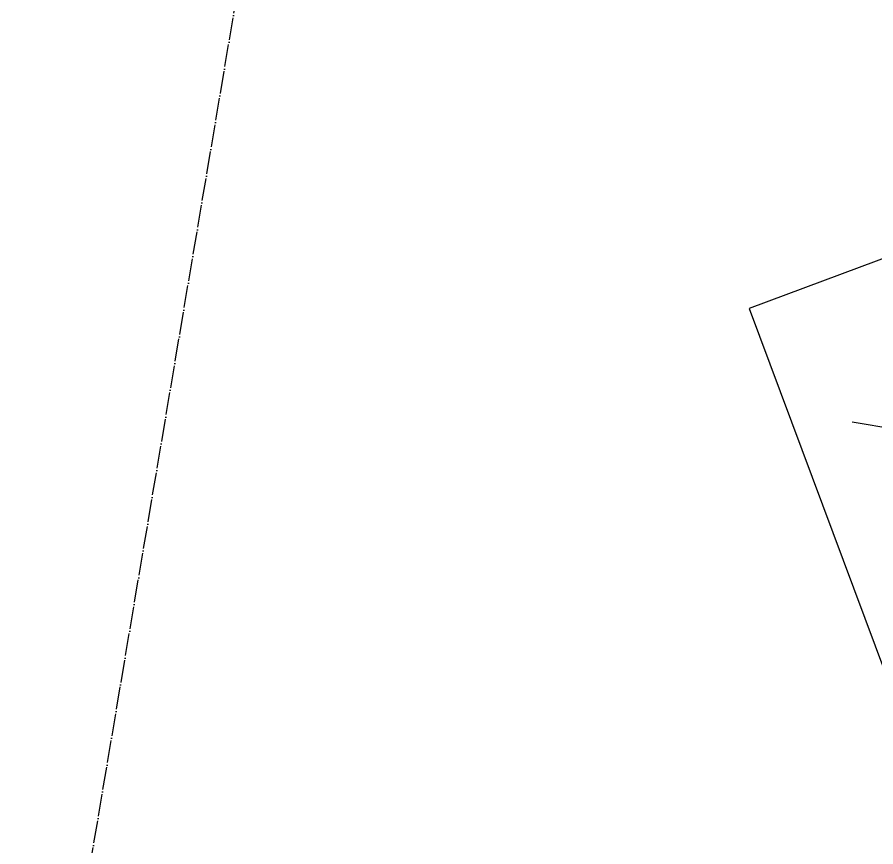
# Model space of a CAD drawing. Extents: x 12199666 to 24617114, y 1197707 to 2548648.
# Drawn here: x 12329019 to 12329785, y 1273006 to 1273745 of the extents above; entities that cross this region are included whole.
import ezdxf

# ---------------------------------------------------------------- set-up
doc = ezdxf.new("R2010")
doc.units = 0
doc.header["$LTSCALE"] = 10
doc.header["$MEASUREMENT"] = 0
doc.linetypes.add('TX-GRID-T1$0$TX-GRID-T1$0$DOTE', pattern=[2.42, 2, -0.2, 0.02, -0.2])
doc.linetypes.add('TX-PLAN-T1-F11$0$ACAD_ISO04W100', pattern=[30, 24, -3, 0, -3])
for name, color, linetype in [('TX-GRID-T1$0$TX-GRID-T1$0$DOTE', 1, 'Continuous'), ('TX-PLAN-T1-F11$0$F-center', 6, 'TX-PLAN-T1-F11$0$ACAD_ISO04W100'), ('TX-PLAN-T1-F11$0$F-concrete', 7, 'Continuous')]:
    doc.layers.add(name, color=color, linetype=linetype)
doc.layers.add('TX-PLAN-T1-F11$0$_EDO-ALUMINIUM-SECTION', color=90, linetype='Continuous', lineweight=30)

# ---------------------------------------------------------------- blocks, each defined once
blk = doc.blocks.new('TX-GRID-T1')
at = {"layer": 'TX-GRID-T1$0$TX-GRID-T1$0$DOTE', "linetype": 'TX-GRID-T1$0$TX-GRID-T1$0$DOTE'}
blk.add_line((12324143.7, 1243705.85), (12331197.47, 1285514.99), dxfattribs=at)
blk = doc.blocks.new('*U193')
at = {"layer": 'TX-PLAN-T1-F11$0$F-center'}
blk.add_line((1500, -30.81), (1500, 345.67), dxfattribs=at)
at = {"layer": 'TX-PLAN-T1-F11$0$F-concrete'}
blk.add_line((1584.68, 453.13), (460.04, -196.6), dxfattribs=at)
blk.add_line((1584.68, 453.13), (460.04, -196.6), dxfattribs=at)
blk = doc.blocks.new('TX-PLAN-T1-F11$0$TY001')
at = {"layer": 'TX-PLAN-T1-F11$0$F-center'}
blk.add_line((0, -30.81), (0, 345.67), dxfattribs=at)
at = {"layer": 'TX-PLAN-T1-F11$0$F-concrete'}
blk.add_line((460.04, -196.6), (84.68, 453.13), dxfattribs=at)
blk = doc.blocks.new('TX-PLAN-T1-F11$0$A$C21521A5F')
at = {"rotation": 90}
for name, p in [('TX-PLAN-T1-F11$0$TY001', (388.72, 18260.22, 0)), ('*U193', (388.72, 16760.22, 0))]:
    blk.add_blockref(name, p, dxfattribs=at)
blk = doc.blocks.new('TX-PLAN-T1-F11$0$标准层幕墙0118')
at = {"color": 3}
blk.add_blockref('TX-PLAN-T1-F11$0$A$C21521A5F', (32561.28, 9139.78, 0), dxfattribs=at)
blk = doc.blocks.new('TX-PLAN-T1-F11')
at = {"layer": 'TX-PLAN-T1-F11$0$_EDO-ALUMINIUM-SECTION', "rotation": 350.4236156863823}
blk.add_blockref('TX-PLAN-T1-F11$0$标准层幕墙0118', (12293055.45, 1251790.44), dxfattribs=at)

msp = doc.modelspace()

# ---------------------------------------------------------------- block references
for name in ['TX-PLAN-T1-F11', 'TX-GRID-T1']:
    msp.add_blockref(name, (0, 0))

doc.saveas('drawing.dxf')
